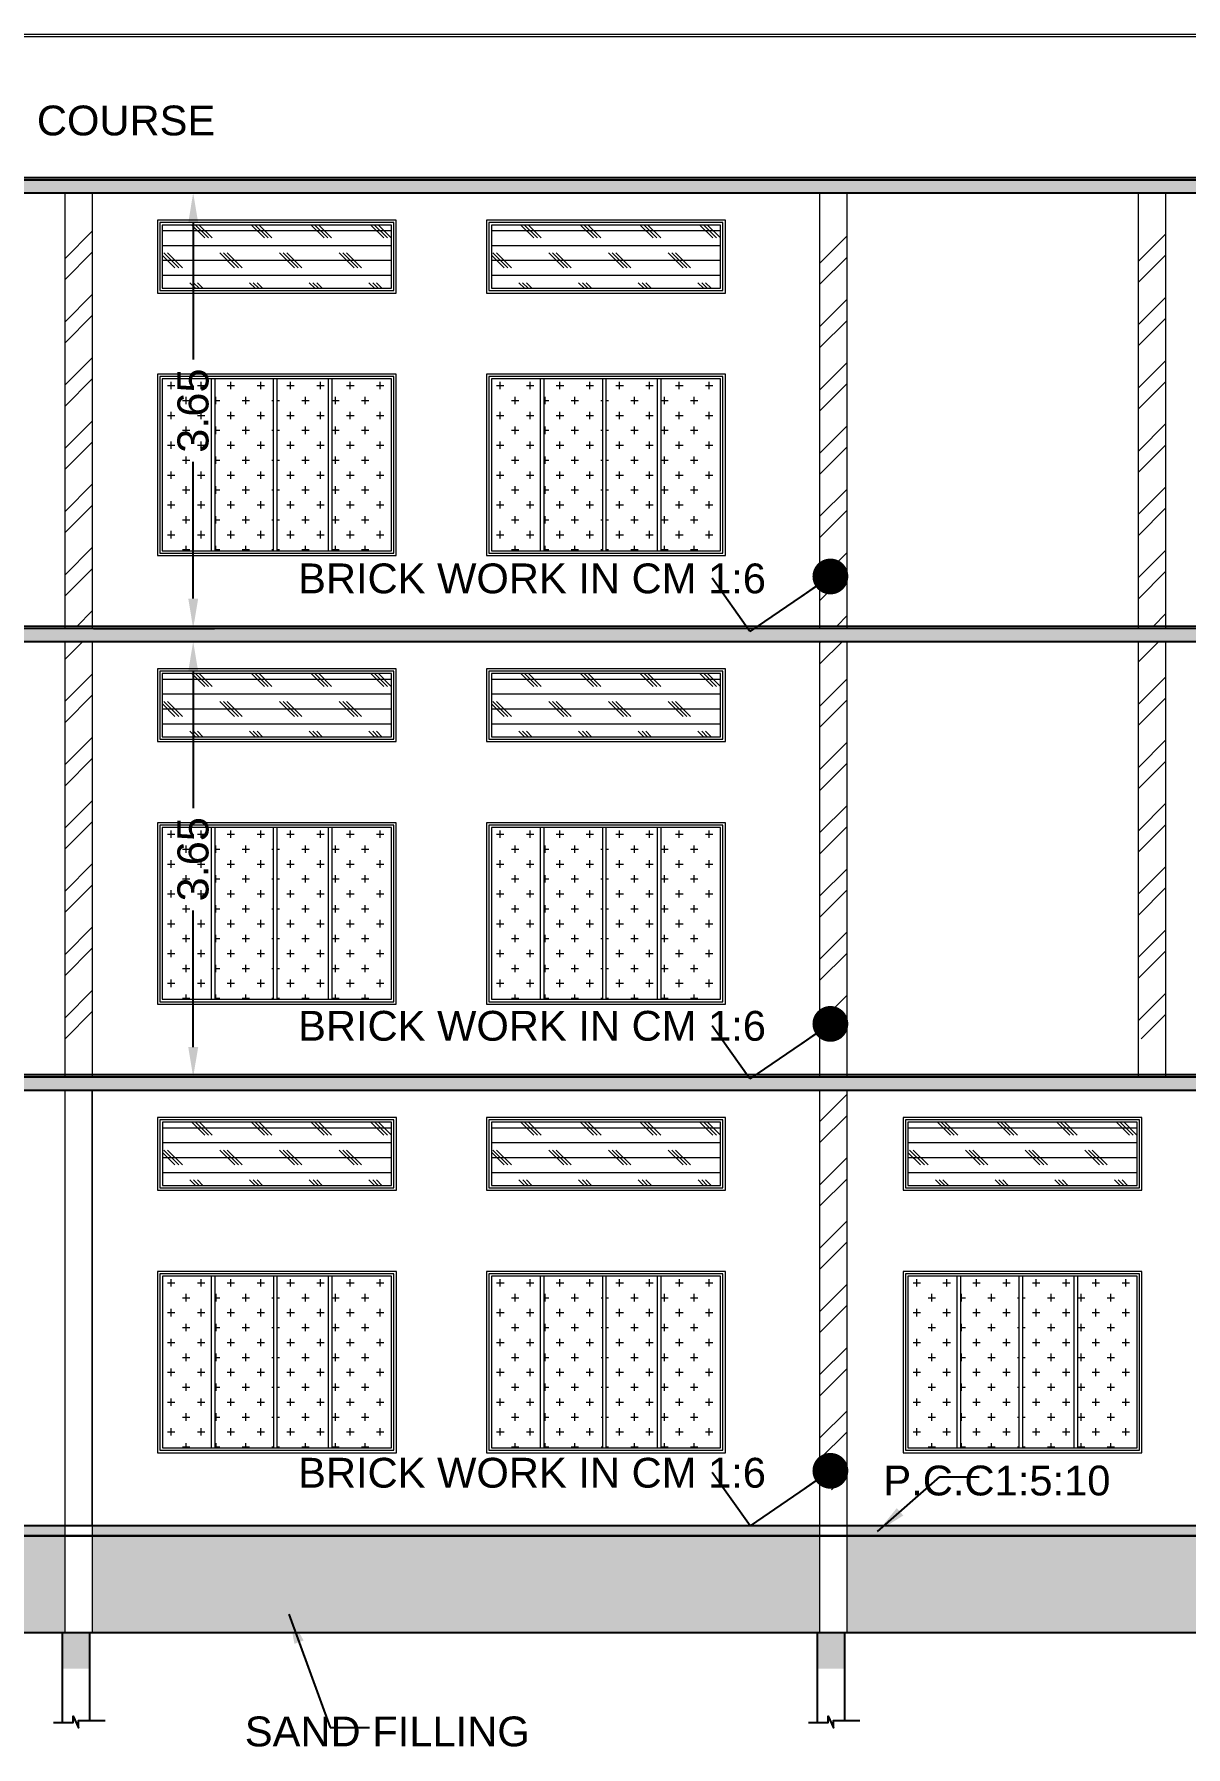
# Model space of a CAD drawing. Header units: metres. Extents: x -278 to 15491, y -352 to 277.
# Drawn here: x 15424.08 to 15433.72, y -300.75 to -286.4 of the extents above; entities that cross this region are included whole.
import ezdxf

# ---------------------------------------------------------------- set-up
doc = ezdxf.new("R2010")
doc.units = ezdxf.units.M
doc.header["$MEASUREMENT"] = 0
doc.layers.add('PASSAGE', color=2, linetype='Continuous')
doc.styles.get("Standard").update_dxf_attribs({"font": 'arial.ttf'})
doc.styles.add('style1', font='arialbd.ttf', dxfattribs={"height": 9})
doc.dimstyles.get("Standard").update_dxf_attribs({"dimtxt": 0.26, "dimasz": 0.25, "dimexe": 0.18, "dimexo": 0.0625, "dimgap": 0.09, "dimtad": 0, "dimzin": 0, "dimdsep": 46, "dimtxsty": 'Standard', "dimcen": 0.09, "dimadec": 0, "dimazin": 0, "dimtfac": 1, "dimtofl": 0, "dimtmove": 0, "dimatfit": 3, "dimfxl": 0, "dimtolj": 1, "dimtzin": 0, "dimarcsym": 0})
doc.dimstyles.new('Standard$0', dxfattribs={"dimtxt": 0.5, "dimasz": 0.5, "dimexe": 0, "dimexo": 1, "dimgap": 0, "dimtad": 0, "dimdec": 4, "dimzin": 0, "dimdsep": 46, "dimlunit": 4, "dimtxsty": 'Standard', "dimcen": 0.09, "dimadec": 0, "dimazin": 0, "dimtfac": 1, "dimtdec": 4, "dimtofl": 0, "dimtmove": 0, "dimatfit": 3, "dimfxl": 0, "dimtolj": 1, "dimtzin": 0, "dimarcsym": 0})
doc.dimstyles.new('STANDARD$7', dxfattribs={"dimtxt": 200, "dimasz": 100, "dimexe": 200, "dimexo": 200, "dimgap": 100, "dimtad": 1, "dimzin": 12, "dimdsep": 46, "dimtxsty": 'style1', "dimblk": 'OBLIQUE', "dimblk1": 'DOT', "dimblk2": 'DOT', "dimsah": 1, "dimcen": 200, "dimse1": 1, "dimse2": 1, "dimclrd": 6, "dimclre": 3, "dimclrt": 6, "dimadec": 0, "dimazin": 0, "dimtfac": 1, "dimtix": 1, "dimtmove": 2, "dimatfit": 3, "dimldrblk": 'DOT', "dimfxl": 0, "dimtolj": 1, "dimtzin": 12, "dimarcsym": 0})
pattern_1 = [(0, (-107.30705, -48.11411), (0.125, 0.125), [0.0625, -0.1875]), (90, (-107.2758, -48.14536), (-0.125, 0.125), [0.0625, -0.1875])]
pattern_2 = [(0, (-104.55065, -48.11411), (0.125, 0.125), [0.0625, -0.1875]), (90, (-104.5194, -48.14536), (-0.125, 0.125), [0.0625, -0.1875])]
pattern_3 = [(0, (-101.06087, -48.11411), (0.125, 0.125), [0.0625, -0.1875]), (90, (-101.02962, -48.14536), (-0.125, 0.125), [0.0625, -0.1875])]
pattern_4 = [(0, (-107.30723, -44.3541), (0.125, 0.125), [0.0625, -0.1875]), (90, (-107.27598, -44.38536), (-0.125, 0.125), [0.0625, -0.1875])]
pattern_5 = [(0, (-104.55083, -44.3541), (0.125, 0.125), [0.0625, -0.1875]), (90, (-104.51958, -44.38536), (-0.125, 0.125), [0.0625, -0.1875])]
pattern_6 = [(0, (-107.30723, -40.5941), (0.125, 0.125), [0.0625, -0.1875]), (90, (-107.27598, -40.62535), (-0.125, 0.125), [0.0625, -0.1875])]
pattern_7 = [(0, (-104.55083, -40.5941), (0.125, 0.125), [0.0625, -0.1875]), (90, (-104.51958, -40.62535), (-0.125, 0.125), [0.0625, -0.1875])]
pattern_8 = [(45, (-119.6457, -47.8141), (-0.265165043, 0.265165043), []), (45, (-119.46892, -47.8141), (-0.265165043, 0.265165043), [])]

# ---------------------------------------------------------------- blocks, each defined once
blk = doc.blocks.new('_Dot')
at = {"color": 0, "linetype": 'ByBlock', "lineweight": -2}
blk.add_line((-0.5, 0), (-1, 0), dxfattribs=at)
at = {"color": 0, "linetype": 'ByBlock', "const_width": 0.5}
blk.add_lwpolyline([(-0.25, 0, 1), (0.25, 0, 1)], format="xyb", close=True, dxfattribs=at)
blk = doc.blocks.new('_Oblique')
at = {"color": 0, "linetype": 'ByBlock', "lineweight": -2}
blk.add_line((-0.5, -0.5), (0.5, 0.5), dxfattribs=at)
blk = doc.blocks.new('*D291')
at = {"layer": 'Defpoints', "color": 0, "linetype": 'Continuous', "lineweight": 0}
for p in [(15424.509, -291.489), (15425.408, -291.489), (15424.509, -295.139)]:
    blk.add_point(p, dxfattribs=at)
at = {"layer": 'PASSAGE', "color": 0, "linetype": 'Continuous', "lineweight": -2}
for p, q in [((15424.572, -291.489), (15425.588, -291.489)), ((15425.408, -291.739), (15425.408, -292.886)), ((15425.408, -294.889), (15425.408, -293.743)), ((15424.572, -295.139), (15425.588, -295.139))]:
    blk.add_line(p, q, dxfattribs=at)
at = {"layer": 'PASSAGE', "color": 0, "linetype": 'Continuous', "lineweight": 0}
for points in [[(15425.367, -291.739), (15425.45, -291.739), (15425.408, -291.489)], [(15425.367, -294.889), (15425.45, -294.889), (15425.408, -295.139)]]:
    blk.add_solid(points, dxfattribs=at)
at = {"layer": 'PASSAGE', "color": 0, "linetype": 'Continuous', "insert": (15425.408, -293.314), "char_height": 0.26, "attachment_point": 5, "rotation": 90}
blk.add_mtext('\\A1;3.65', dxfattribs=at)
blk = doc.blocks.new('*D292')
at = {"layer": 'Defpoints', "color": 0, "linetype": 'Continuous', "lineweight": 0}
for p in [(15424.509, -287.729), (15425.408, -287.729), (15424.509, -291.379)]:
    blk.add_point(p, dxfattribs=at)
at = {"layer": 'PASSAGE', "color": 0, "linetype": 'Continuous', "lineweight": -2}
for p, q in [((15424.572, -287.729), (15425.588, -287.729)), ((15425.408, -287.979), (15425.408, -289.126)), ((15425.408, -291.129), (15425.408, -289.983)), ((15424.572, -291.379), (15425.588, -291.379))]:
    blk.add_line(p, q, dxfattribs=at)
at = {"layer": 'PASSAGE', "color": 0, "linetype": 'Continuous', "lineweight": 0}
for points in [[(15425.367, -287.979), (15425.45, -287.979), (15425.408, -287.729)], [(15425.367, -291.129), (15425.45, -291.129), (15425.408, -291.379)]]:
    blk.add_solid(points, dxfattribs=at)
at = {"layer": 'PASSAGE', "color": 0, "linetype": 'Continuous', "insert": (15425.408, -289.554), "char_height": 0.26, "attachment_point": 5, "rotation": 90}
blk.add_mtext('\\A1;3.65', dxfattribs=at)

msp = doc.modelspace()

# ---------------------------------------------------------------- hatches: boundary and pattern name
at = {"lineweight": 0, "ltscale": 10}
h = msp.add_hatch(dxfattribs=at)
h.set_pattern_fill('ANSI32', color=1)
h.set_pattern_definition(pattern_8)
h.paths.add_polyline_path([(15411.902, -287.019), (15411.672, -287.019), (15411.672, -288.219), (15411.902, -288.219)])
h.paths.add_polyline_path([(15411.902, -288.559), (15411.672, -288.559), (15411.672, -291.679), (15411.902, -291.679)])
h.paths.add_polyline_path([(15411.902, -292.019), (15411.672, -292.019), (15411.672, -295.139), (15411.902, -295.139)])
h.paths.add_polyline_path([(15411.902, -295.478), (15411.672, -295.478), (15411.672, -298.598), (15411.687, -298.598), (15411.902, -298.598)])
h.paths.add_polyline_path([(15418.239, -288.329), (15418.011, -288.329), (15418.011, -291.659), (15418.239, -291.659)])
h.paths.add_polyline_path([(15415.774, -298.417), (15417.628, -298.417), (15417.628, -297.946), (15415.774, -297.946)], flags=9)
h.paths.add_polyline_path([(15419.29, -296.472), (15422.812, -296.472), (15422.812, -296.001), (15419.29, -296.001)], flags=9)
h.paths.add_polyline_path([(15419.311, -293.053), (15422.834, -293.053), (15422.834, -292.582), (15419.311, -292.582)], flags=9)
h.paths.add_polyline_path([(15419.984, -298.517), (15422.222, -298.517), (15422.222, -298.162), (15419.984, -298.162)], flags=9)
h.paths.add_polyline_path([(15420.268, -294.977), (15422.016, -294.977), (15422.016, -294.622), (15420.268, -294.622)], flags=9)
h.paths.add_polyline_path([(15433.837, -298.417), (15435.692, -298.417), (15435.692, -297.946), (15433.837, -297.946)], flags=9)
h.paths.add_polyline_path([(15426.228, -298.344), (15429.931, -298.344), (15429.931, -297.989), (15426.228, -297.989)], flags=9)
h = msp.add_hatch(dxfattribs=at)
h.set_pattern_fill('ANSI32', color=1)
h.set_pattern_definition(pattern_8)
h.paths.add_polyline_path([(15430.887, -295.249), (15430.659, -295.249), (15430.659, -298.598), (15430.887, -298.598)])
h.paths.add_polyline_path([(15433.998, -295.249), (15433.888, -295.249), (15433.888, -298.598), (15433.998, -298.598)])
h.paths.add_polyline_path([(15441.698, -295.479), (15441.468, -295.479), (15441.468, -298.598), (15441.698, -298.598)])
h.paths.add_polyline_path([(15441.698, -292.019), (15441.468, -292.019), (15441.468, -295.139), (15441.698, -295.139)])
h.paths.add_polyline_path([(15441.698, -288.559), (15441.468, -288.559), (15441.468, -291.678), (15441.698, -291.678)])
h.paths.add_polyline_path([(15441.698, -287.019), (15441.468, -287.019), (15441.468, -288.219), (15441.698, -288.219)])
h.paths.add_polyline_path([(15433.837, -298.417), (15435.692, -298.417), (15435.692, -297.946), (15433.837, -297.946)], flags=9)
at = {"lineweight": -2, "ltscale": 10}
h = msp.add_hatch(dxfattribs=at)
h.set_pattern_fill('AR-CONC', color=256, scale=0.03)
h.set_pattern_definition([(50, (-119.6457, -47.2141), (0.2151780548, -0.0188256405), [0.0225, -0.2475]), (355, (-119.6457, -47.2141), (-0.0416254, 0.22565764), [0.018, -0.198]), (100.4514445, (-119.62777, -47.21568), (0.173552654, 0.2068319973), [0.0191220576, -0.2103426336]), (46.1842, (-119.6457, -47.1541), (0.320172399, -0.0496557842), [0.03375, -0.37125]), (96.6356355, (-119.61902, -47.15825), (0.280398584, 0.29223558), [0.0286831026, -0.315514128]), (351.184164, (-119.6457, -47.1541), (0.2803985835, 0.29223558), [0.027, -0.297]), (21, (-119.6157, -47.1691), (0.1790721156, -0.1207856672), [0.0225, -0.2475]), (326, (-119.6157, -47.1691), (0.0729945996, 0.2175450135), [0.018, -0.198]), (71.4514447, (-119.60078, -47.17917), (0.252066713, 0.0967593458), [0.019122057, -0.2103426336]), (37.5, (-119.6457, -47.21411), (0.0036479566, 0.09986815615), [0, -0.1956, 0, -0.201, 0, -0.19875]), (7.5, (-119.6457, -47.21411), (0.0789208612, 0.1183235136), [0, -0.1146, 0, -0.1911, 0, -0.07575]), (327.5, (-119.7126, -47.21411), (0.16014673085, -0.0067664615), [0, -0.075, 0, -0.234, 0, -0.3105]), (317.5, (-119.7426, -47.21411), (0.1749558508, 0.0300314947), [0, -0.0975, 0, -0.1554, 0, -0.2205])])
h.paths.add_polyline_path([(15441.698, -287.619), (15411.672, -287.619), (15411.672, -287.959), (15411.902, -287.958), (15411.902, -287.729), (15438.814, -287.729), (15441.468, -287.729), (15441.468, -287.959), (15441.698, -287.959)])
at = {"lineweight": 0, "ltscale": 10}
h = msp.add_hatch(dxfattribs=at)
h.set_pattern_fill('ANSI32', color=1)
h.set_pattern_definition([(45, (-119.6457, -47.5141), (-0.265165043, 0.265165043), []), (45, (-119.46892, -47.5141), (-0.265165043, 0.265165043), [])])
h.paths.add_polyline_path([(15424.563, -288.029), (15424.335, -288.029), (15424.335, -291.359), (15424.563, -291.359)])
h.paths.add_polyline_path([(15424.563, -291.489), (15424.335, -291.489), (15424.335, -294.819), (15424.563, -294.819)])
h.paths.add_polyline_path([(15430.887, -288.029), (15430.659, -288.029), (15430.659, -291.359), (15430.887, -291.359)])
h.paths.add_polyline_path([(15433.557, -288.029), (15433.327, -288.029), (15433.327, -291.359), (15433.557, -291.359)])
h.paths.add_polyline_path([(15430.887, -291.489), (15430.659, -291.489), (15430.659, -294.819), (15430.887, -294.819)])
h.paths.add_polyline_path([(15433.557, -291.489), (15433.327, -291.489), (15433.327, -294.819), (15433.557, -294.819)])
h = msp.add_hatch(dxfattribs=at)
h.set_pattern_fill('CORK', color=1)
h.set_pattern_definition([(0, (-107.30723, -40.2941), (0, 0.125), []), (135, (-107.24473, -40.3566), (-0.2499999996, -0.2499999996), [0.176776696, -0.176776696]), (135, (-107.21348, -40.3566), (-0.2499999996, -0.2499999996), [0.176776696, -0.176776696]), (135, (-107.18223, -40.3566), (-0.2499999996, -0.2499999996), [0.176776696, -0.176776696])])
h.paths.add_polyline_path([(15427.069, -287.998), (15425.149, -287.998), (15425.149, -288.528), (15427.069, -288.528)])
h = msp.add_hatch(dxfattribs=at)
h.set_pattern_fill('CORK', color=1)
h.set_pattern_definition([(0, (-104.55083, -40.2941), (0, 0.125), []), (135, (-104.48833, -40.3566), (-0.2499999996, -0.2499999996), [0.176776696, -0.176776696]), (135, (-104.4571, -40.3566), (-0.2499999996, -0.2499999996), [0.176776696, -0.176776696]), (135, (-104.42583, -40.3566), (-0.2499999996, -0.2499999996), [0.176776696, -0.176776696])])
h.paths.add_polyline_path([(15429.826, -287.998), (15427.906, -287.998), (15427.906, -288.528), (15429.826, -288.528)])
h = msp.add_hatch(dxfattribs=at)
h.set_pattern_fill('CROSS', color=1, scale=0.5)
h.set_pattern_definition(pattern_6)
h.paths.add_polyline_path([(15425.559, -289.288), (15425.149, -289.288), (15425.149, -290.728), (15425.559, -290.728)])
h.paths.add_polyline_path([(15426.079, -289.288), (15425.589, -289.288), (15425.589, -290.728), (15426.079, -290.728)])
h.paths.add_polyline_path([(15426.539, -289.288), (15426.109, -289.288), (15426.109, -290.728), (15426.539, -290.728)])
h = msp.add_hatch(dxfattribs=at)
h.set_pattern_fill('CROSS', color=1, scale=0.5)
h.set_pattern_definition(pattern_6)
h.paths.add_polyline_path([(15427.069, -289.288), (15426.569, -289.288), (15426.569, -290.728), (15427.069, -290.728)])
h = msp.add_hatch(dxfattribs=at)
h.set_pattern_fill('CROSS', color=1, scale=0.5)
h.set_pattern_definition(pattern_7)
h.paths.add_polyline_path([(15428.315, -289.288), (15427.906, -289.288), (15427.906, -290.728), (15428.315, -290.728)])
h.paths.add_polyline_path([(15428.836, -289.288), (15428.345, -289.288), (15428.345, -290.728), (15428.836, -290.728)])
h.paths.add_polyline_path([(15429.295, -289.288), (15428.866, -289.288), (15428.866, -290.728), (15429.295, -290.728)])
h = msp.add_hatch(dxfattribs=at)
h.set_pattern_fill('CROSS', color=1, scale=0.5)
h.set_pattern_definition(pattern_7)
h.paths.add_polyline_path([(15429.826, -289.288), (15429.325, -289.288), (15429.325, -290.728), (15429.826, -290.728)])
at = {"lineweight": -2, "ltscale": 10}
h = msp.add_hatch(dxfattribs=at)
h.set_pattern_fill('AR-CONC', color=256, scale=0.03)
h.set_pattern_definition([(50, (-119.6457, -47.5141), (0.2151780548, -0.0188256405), [0.0225, -0.2475]), (355, (-119.6457, -47.5141), (-0.0416254, 0.22565764), [0.018, -0.198]), (100.4514445, (-119.62777, -47.51568), (0.173552654, 0.2068319973), [0.0191220576, -0.2103426336]), (46.1842, (-119.6457, -47.4541), (0.320172399, -0.0496557842), [0.03375, -0.37125]), (96.6356355, (-119.61902, -47.45825), (0.280398584, 0.29223558), [0.0286831026, -0.315514128]), (351.184164, (-119.6457, -47.4541), (0.2803985835, 0.29223558), [0.027, -0.297]), (21, (-119.6157, -47.4691), (0.1790721156, -0.1207856672), [0.0225, -0.2475]), (326, (-119.6157, -47.4691), (0.0729945996, 0.2175450135), [0.018, -0.198]), (71.4514447, (-119.60078, -47.47917), (0.252066713, 0.0967593458), [0.019122057, -0.2103426336]), (37.5, (-119.6457, -47.51411), (0.0036479566, 0.09986815615), [0, -0.1956, 0, -0.201, 0, -0.19875]), (7.5, (-119.6457, -47.51411), (0.0789208612, 0.1183235136), [0, -0.1146, 0, -0.1911, 0, -0.07575]), (327.5, (-119.7126, -47.51411), (0.16014673085, -0.0067664615), [0, -0.075, 0, -0.234, 0, -0.3105]), (317.5, (-119.7426, -47.51411), (0.1749558508, 0.0300314947), [0, -0.0975, 0, -0.1554, 0, -0.2205])])
h.paths.add_polyline_path([(15441.698, -291.378), (15411.672, -291.379), (15411.672, -291.489), (15411.672, -291.719), (15411.902, -291.718), (15411.902, -291.489), (15438.814, -291.489), (15441.468, -291.489), (15441.468, -291.719), (15441.698, -291.719)])
at = {"lineweight": 0, "ltscale": 10}
h = msp.add_hatch(dxfattribs=at)
h.set_pattern_fill('CORK', color=1)
h.set_pattern_definition([(0, (-107.30723, -44.0541), (0, 0.125), []), (135, (-107.24473, -44.1166), (-0.2499999996, -0.2499999996), [0.176776696, -0.176776696]), (135, (-107.21348, -44.1166), (-0.2499999996, -0.2499999996), [0.176776696, -0.176776696]), (135, (-107.18223, -44.1166), (-0.2499999996, -0.2499999996), [0.176776696, -0.176776696])])
h.paths.add_polyline_path([(15427.069, -291.758), (15425.149, -291.758), (15425.149, -292.288), (15427.069, -292.288)])
h = msp.add_hatch(dxfattribs=at)
h.set_pattern_fill('CORK', color=1)
h.set_pattern_definition([(0, (-104.55083, -44.0541), (0, 0.125), []), (135, (-104.48833, -44.1166), (-0.2499999996, -0.2499999996), [0.176776696, -0.176776696]), (135, (-104.4571, -44.1166), (-0.2499999996, -0.2499999996), [0.176776696, -0.176776696]), (135, (-104.42583, -44.1166), (-0.2499999996, -0.2499999996), [0.176776696, -0.176776696])])
h.paths.add_polyline_path([(15429.826, -291.758), (15427.906, -291.758), (15427.906, -292.288), (15429.826, -292.288)])
h = msp.add_hatch(dxfattribs=at)
h.set_pattern_fill('CROSS', color=1, scale=0.5)
h.set_pattern_definition(pattern_4)
h.paths.add_polyline_path([(15425.559, -293.048), (15425.149, -293.048), (15425.149, -294.488), (15425.559, -294.488)])
h.paths.add_polyline_path([(15426.079, -293.048), (15425.589, -293.048), (15425.589, -294.488), (15426.079, -294.488)])
h.paths.add_polyline_path([(15426.539, -293.048), (15426.109, -293.048), (15426.109, -294.488), (15426.539, -294.488)])
h = msp.add_hatch(dxfattribs=at)
h.set_pattern_fill('CROSS', color=1, scale=0.5)
h.set_pattern_definition(pattern_4)
h.paths.add_polyline_path([(15427.069, -293.048), (15426.569, -293.048), (15426.569, -294.488), (15427.069, -294.488)])
h = msp.add_hatch(dxfattribs=at)
h.set_pattern_fill('CROSS', color=1, scale=0.5)
h.set_pattern_definition(pattern_5)
h.paths.add_polyline_path([(15428.315, -293.048), (15427.906, -293.048), (15427.906, -294.488), (15428.315, -294.488)])
h.paths.add_polyline_path([(15428.836, -293.048), (15428.345, -293.048), (15428.345, -294.488), (15428.836, -294.488)])
h.paths.add_polyline_path([(15429.295, -293.048), (15428.866, -293.048), (15428.866, -294.488), (15429.295, -294.488)])
h = msp.add_hatch(dxfattribs=at)
h.set_pattern_fill('CROSS', color=1, scale=0.5)
h.set_pattern_definition(pattern_5)
h.paths.add_polyline_path([(15429.826, -293.048), (15429.325, -293.048), (15429.325, -294.488), (15429.826, -294.488)])
at = {"lineweight": -2, "ltscale": 10}
h = msp.add_hatch(dxfattribs=at)
h.set_pattern_fill('AR-CONC', color=256, scale=0.03)
h.set_pattern_definition([(50, (-119.6457, -47.8141), (0.2151780548, -0.0188256405), [0.0225, -0.2475]), (355, (-119.6457, -47.8141), (-0.0416254, 0.22565764), [0.018, -0.198]), (100.4514445, (-119.62777, -47.81568), (0.173552654, 0.2068319973), [0.0191220576, -0.2103426336]), (46.1842, (-119.6457, -47.7541), (0.320172399, -0.0496557842), [0.03375, -0.37125]), (96.6356355, (-119.61902, -47.75825), (0.280398584, 0.29223558), [0.0286831026, -0.315514128]), (351.184164, (-119.6457, -47.7541), (0.2803985835, 0.29223558), [0.027, -0.297]), (21, (-119.6157, -47.7691), (0.1790721156, -0.1207856672), [0.0225, -0.2475]), (326, (-119.6157, -47.7691), (0.0729945996, 0.2175450135), [0.018, -0.198]), (71.4514447, (-119.60078, -47.77917), (0.252066713, 0.0967593458), [0.019122057, -0.2103426336]), (37.5, (-119.6457, -47.81411), (0.0036479566, 0.09986815615), [0, -0.1956, 0, -0.201, 0, -0.19875]), (7.5, (-119.6457, -47.81411), (0.0789208612, 0.1183235136), [0, -0.1146, 0, -0.1911, 0, -0.07575]), (327.5, (-119.7126, -47.81411), (0.16014673085, -0.0067664615), [0, -0.075, 0, -0.234, 0, -0.3105]), (317.5, (-119.7426, -47.81411), (0.1749558508, 0.0300314947), [0, -0.0975, 0, -0.1554, 0, -0.2205])])
h.paths.add_polyline_path([(15441.698, -295.139), (15411.672, -295.139), (15411.672, -295.478), (15411.902, -295.478), (15411.902, -295.249), (15441.468, -295.249), (15441.468, -295.479), (15441.698, -295.479)])
at = {"lineweight": 0, "ltscale": 10}
h = msp.add_hatch(dxfattribs=at)
h.set_pattern_fill('CORK', color=1)
h.set_pattern_definition([(0, (-107.30705, -47.81411), (0, 0.125), []), (135, (-107.24455, -47.8766), (-0.2499999996, -0.2499999996), [0.176776696, -0.176776696]), (135, (-107.2133, -47.8766), (-0.2499999996, -0.2499999996), [0.176776696, -0.176776696]), (135, (-107.18205, -47.8766), (-0.2499999996, -0.2499999996), [0.176776696, -0.176776696])])
h.paths.add_polyline_path([(15427.07, -295.518), (15425.15, -295.518), (15425.15, -296.048), (15427.07, -296.048)])
h = msp.add_hatch(dxfattribs=at)
h.set_pattern_fill('CORK', color=1)
h.set_pattern_definition([(0, (-104.55065, -47.81411), (0, 0.125), []), (135, (-104.48815, -47.8766), (-0.2499999996, -0.2499999996), [0.176776696, -0.176776696]), (135, (-104.4569, -47.8766), (-0.2499999996, -0.2499999996), [0.176776696, -0.176776696]), (135, (-104.42565, -47.8766), (-0.2499999996, -0.2499999996), [0.176776696, -0.176776696])])
h.paths.add_polyline_path([(15429.826, -295.518), (15427.906, -295.518), (15427.906, -296.048), (15429.826, -296.048)])
h = msp.add_hatch(dxfattribs=at)
h.set_pattern_fill('CORK', color=1)
h.set_pattern_definition([(0, (-101.06087, -47.81411), (0, 0.125), []), (135, (-100.99837, -47.8766), (-0.2499999996, -0.2499999996), [0.176776696, -0.176776696]), (135, (-100.96712, -47.8766), (-0.2499999996, -0.2499999996), [0.176776696, -0.176776696]), (135, (-100.93587, -47.8766), (-0.2499999996, -0.2499999996), [0.176776696, -0.176776696])])
h.paths.add_polyline_path([(15433.316, -295.518), (15431.396, -295.518), (15431.396, -296.048), (15433.316, -296.048)])
h = msp.add_hatch(dxfattribs=at)
h.set_pattern_fill('ANSI32', color=1)
h.set_pattern_definition([(45, (-119.6457, -48.1141), (-0.265165043, 0.265165043), []), (45, (-119.46892, -48.1141), (-0.265165043, 0.265165043), [])])
h.paths.add_polyline_path([(15418.239, -295.549), (15418.011, -295.549), (15418.011, -298.898), (15418.239, -298.898)])
h.paths.add_polyline_path([(15433.837, -298.717), (15435.692, -298.717), (15435.692, -298.246), (15433.837, -298.246)], flags=9)
h.paths.add_polyline_path([(15415.774, -298.717), (15417.628, -298.717), (15417.628, -298.246), (15415.774, -298.246)], flags=9)
h.paths.add_polyline_path([(15426.228, -298.644), (15429.931, -298.644), (15429.931, -298.289), (15426.228, -298.289)], flags=9)
h.paths.add_polyline_path([(15419.29, -296.772), (15422.812, -296.772), (15422.812, -296.301), (15419.29, -296.301)], flags=9)
h.paths.add_polyline_path([(15419.984, -298.817), (15422.222, -298.817), (15422.222, -298.462), (15419.984, -298.462)], flags=9)
h = msp.add_hatch(dxfattribs=at)
h.set_pattern_fill('CROSS', color=1, scale=0.5)
h.set_pattern_definition(pattern_1)
h.paths.add_polyline_path([(15425.559, -296.808), (15425.15, -296.808), (15425.15, -298.248), (15425.559, -298.248)])
h.paths.add_polyline_path([(15426.08, -296.808), (15425.589, -296.808), (15425.589, -298.248), (15426.08, -298.248)])
h.paths.add_polyline_path([(15426.539, -296.808), (15426.11, -296.808), (15426.11, -298.248), (15426.539, -298.248)])
h = msp.add_hatch(dxfattribs=at)
h.set_pattern_fill('CROSS', color=1, scale=0.5)
h.set_pattern_definition(pattern_1)
h.paths.add_polyline_path([(15427.07, -296.808), (15426.569, -296.808), (15426.569, -298.248), (15427.07, -298.248)])
h = msp.add_hatch(dxfattribs=at)
h.set_pattern_fill('CROSS', color=1, scale=0.5)
h.set_pattern_definition(pattern_2)
h.paths.add_polyline_path([(15428.315, -296.808), (15427.906, -296.808), (15427.906, -298.248), (15428.315, -298.248)])
h.paths.add_polyline_path([(15428.836, -296.808), (15428.345, -296.808), (15428.345, -298.248), (15428.836, -298.248)])
h.paths.add_polyline_path([(15429.295, -296.808), (15428.866, -296.808), (15428.866, -298.248), (15429.295, -298.248)])
h = msp.add_hatch(dxfattribs=at)
h.set_pattern_fill('CROSS', color=1, scale=0.5)
h.set_pattern_definition(pattern_2)
h.paths.add_polyline_path([(15429.826, -296.808), (15429.325, -296.808), (15429.325, -298.248), (15429.826, -298.248)])
h = msp.add_hatch(dxfattribs=at)
h.set_pattern_fill('CROSS', color=1, scale=0.5)
h.set_pattern_definition(pattern_3)
h.paths.add_polyline_path([(15431.805, -296.808), (15431.396, -296.808), (15431.396, -298.248), (15431.805, -298.248)])
h.paths.add_polyline_path([(15432.326, -296.808), (15431.835, -296.808), (15431.835, -298.248), (15432.326, -298.248)])
h.paths.add_polyline_path([(15432.785, -296.808), (15432.356, -296.808), (15432.356, -298.248), (15432.785, -298.248)])
h = msp.add_hatch(dxfattribs=at)
h.set_pattern_fill('CROSS', color=1, scale=0.5)
h.set_pattern_definition(pattern_3)
h.paths.add_polyline_path([(15433.316, -296.808), (15432.815, -296.808), (15432.815, -298.248), (15433.316, -298.248)])
h = msp.add_hatch(dxfattribs=at)
h.set_pattern_fill('AR-CONC', color=1)
h.set_pattern_definition([(50, (-119.6457, -48.114), (7.1726018, -0.6275213), [0.75, -8.25]), (355, (-119.646, -48.114), (-1.3875133, 7.5219213), [0.6, -6.6]), (100.451444, (-119.048, -48.1664), (5.7850885, 6.8944), [0.637402, -7.011421]), (46.1842, (-119.646, -46.114), (10.6724133, -1.655193), [1.125, -12.375]), (96.635635, (-118.756, -46.252), (9.3466195, 9.741186), [0.9561034, -10.5171376]), (351.18416, (-119.646, -46.114), (9.3466195, 9.741186), [0.9, -9.9]), (21, (-118.6457, -46.614), (5.9690705, -4.026189), [0.75, -8.25]), (326, (-118.646, -46.614), (2.4331533, 7.2515005), [0.6, -6.6]), (71.451445, (-118.148, -46.9496), (8.4022238, 3.2253115), [0.637402, -7.011421]), (37.5, (-119.6457, -48.114), (0.12159855, 3.32893854), [0, -6.52, 0, -6.7, 0, -6.625]), (7.5, (-119.6457, -48.114), (2.6306954, 3.9441171), [0, -3.82, 0, -6.37, 0, -2.525]), (327.5, (-121.8757, -48.114), (5.33822436, -0.2255487), [0, -2.5, 0, -7.8, 0, -10.35]), (317.5, (-122.8757, -48.114), (5.8318617, 1.0010498), [0, -3.25, 0, -5.18, 0, -7.35])])
h.paths.add_polyline_path([(15424.335, -298.898), (15418.239, -298.898), (15418.239, -298.985), (15424.335, -298.985)])
h.paths.add_polyline_path([(15430.659, -298.898), (15424.563, -298.898), (15424.563, -298.985), (15430.659, -298.985)])
h.paths.add_polyline_path([(15418.011, -298.898), (15411.902, -298.898), (15411.902, -298.985), (15418.011, -298.985)])
h.paths.add_polyline_path([(15441.707, -298.898), (15441.698, -298.898), (15430.887, -298.898), (15430.887, -298.985), (15441.477, -298.985), (15441.477, -299.798), (15441.707, -299.798), (15441.707, -299.775)])
at = {"lineweight": -2, "ltscale": 10}
h = msp.add_hatch(dxfattribs=at)
h.set_pattern_fill('AR-CONC', color=256, scale=0.03)
h.set_pattern_definition([(50, (-119.6457, -48.1141), (0.2151780548, -0.0188256405), [0.0225, -0.2475]), (355, (-119.6457, -48.1141), (-0.0416254, 0.22565764), [0.018, -0.198]), (100.4514445, (-119.62777, -48.11568), (0.173552654, 0.2068319973), [0.0191220576, -0.2103426336]), (46.1842, (-119.6457, -48.0541), (0.320172399, -0.0496557842), [0.03375, -0.37125]), (96.6356355, (-119.61902, -48.05825), (0.280398584, 0.29223558), [0.0286831026, -0.315514128]), (351.184164, (-119.6457, -48.0541), (0.2803985835, 0.29223558), [0.027, -0.297]), (21, (-119.6157, -48.0691), (0.1790721156, -0.1207856672), [0.0225, -0.2475]), (326, (-119.6157, -48.0691), (0.0729945996, 0.2175450135), [0.018, -0.198]), (71.4514447, (-119.60078, -48.07917), (0.252066713, 0.0967593458), [0.019122057, -0.2103426336]), (37.5, (-119.6457, -48.11411), (0.0036479566, 0.09986815615), [0, -0.1956, 0, -0.201, 0, -0.19875]), (7.5, (-119.6457, -48.11411), (0.0789208612, 0.1183235136), [0, -0.1146, 0, -0.1911, 0, -0.07575]), (327.5, (-119.7126, -48.11411), (0.16014673085, -0.0067664615), [0, -0.075, 0, -0.234, 0, -0.3105]), (317.5, (-119.7426, -48.11411), (0.1749558508, 0.0300314947), [0, -0.0975, 0, -0.1554, 0, -0.2205])])
h.paths.add_polyline_path([(15430.659, -298.898), (15424.563, -298.898), (15424.563, -298.985), (15430.659, -298.985)])
h.paths.add_polyline_path([(15441.707, -298.898), (15441.698, -298.898), (15430.887, -298.898), (15430.887, -298.985), (15441.477, -298.985), (15441.477, -299.798), (15441.707, -299.798), (15441.707, -299.775)])
h.paths.add_polyline_path([(15424.335, -298.898), (15418.239, -298.898), (15418.239, -298.985), (15424.335, -298.985)])
h.paths.add_polyline_path([(15418.011, -298.898), (15411.902, -298.898), (15411.902, -298.985), (15418.011, -298.985)])
h = msp.add_hatch(dxfattribs=at)
h.set_pattern_fill('AR-SAND', color=256, scale=0.05)
h.set_pattern_definition([(37.5, (-119.6457, -48.11411), (-0.0031496679, 0.09634118845), [0, -0.076, 0, -0.085, 0, -0.08125]), (7.5, (-119.6457, -48.11411), (0.0884888353, 0.1411073033), [0, -0.041, 0, -0.0685, 0, -0.02625]), (327.5, (-119.7072, -48.11411), (0.1557070931, 0.00028295268), [0, -0.025, 0, -0.09, 0, -0.1175]), (317.5, (-119.7072, -48.11411), (0.1503063302, 0.0438837782), [0, -0.0125, 0, -0.059, 0, -0.0675])])
h.paths.add_polyline_path([(15418.011, -298.985), (15411.902, -298.985), (15411.902, -299.798), (15418.011, -299.798)])
h.paths.add_polyline_path([(15424.335, -298.985), (15418.239, -298.985), (15418.239, -299.798), (15424.335, -299.798)])
h.paths.add_polyline_path([(15430.659, -298.985), (15424.563, -298.985), (15424.563, -299.798), (15430.659, -299.798)])
h.paths.add_polyline_path([(15441.477, -298.985), (15430.887, -298.985), (15430.887, -299.798), (15441.477, -299.798)])
at = {"lineweight": -2}
h = msp.add_hatch(color=256, dxfattribs=at)
h.dxf.hatch_style = 1
h.paths.add_polyline_path([(15424.313, -299.798), (15424.543, -299.798), (15424.543, -300.097), (15424.313, -300.098)])
h = msp.add_hatch(color=256, dxfattribs=at)
h.dxf.hatch_style = 1
h.paths.add_polyline_path([(15430.637, -299.798), (15430.867, -299.798), (15430.867, -300.097), (15430.637, -300.098)])

# ---------------------------------------------------------------- linework, layer by layer
at = {"lineweight": 0, "ltscale": 10}
for p, q in [((15411.672, -286.399), (15441.698, -286.399)), ((15415.336, -286.419), (15441.698, -286.419)), ((15424.335, -291.379), (15424.335, -287.729)), ((15424.563, -287.729), (15424.563, -291.379)), ((15430.659, -291.379), (15430.659, -287.729)), ((15430.887, -291.379), (15430.887, -287.729)), ((15433.327, -291.379), (15433.327, -287.729)), ((15433.557, -291.379), (15433.557, -287.729)), ((15425.559, -289.288), (15425.559, -290.728)), ((15425.589, -289.288), (15425.589, -290.728)), ((15426.079, -289.288), (15426.079, -290.728)), ((15426.109, -289.288), (15426.109, -290.728)), ((15426.539, -289.288), (15426.539, -290.728)), ((15426.569, -289.288), (15426.569, -290.728)), ((15428.315, -289.288), (15428.315, -290.728)), ((15428.345, -289.288), (15428.345, -290.728)), ((15428.836, -289.288), (15428.836, -290.728)), ((15428.866, -289.288), (15428.866, -290.728)), ((15429.295, -289.288), (15429.295, -290.728)), ((15429.325, -289.288), (15429.325, -290.728)), ((15424.335, -295.139), (15424.335, -291.489)), ((15424.563, -291.489), (15424.563, -295.139)), ((15430.659, -295.139), (15430.659, -291.489)), ((15430.887, -295.139), (15430.887, -291.489)), ((15433.327, -295.139), (15433.327, -291.489)), ((15433.557, -295.139), (15433.557, -291.489)), ((15425.559, -293.048), (15425.559, -294.488)), ((15425.589, -293.048), (15425.589, -294.488)), ((15426.079, -293.048), (15426.079, -294.488)), ((15426.109, -293.048), (15426.109, -294.488)), ((15426.539, -293.048), (15426.539, -294.488)), ((15426.569, -293.048), (15426.569, -294.488)), ((15428.315, -293.048), (15428.315, -294.488)), ((15428.345, -293.048), (15428.345, -294.488)), ((15428.836, -293.048), (15428.836, -294.488)), ((15428.866, -293.048), (15428.866, -294.488)), ((15429.295, -293.048), (15429.295, -294.488)), ((15429.325, -293.048), (15429.325, -294.488)), ((15424.335, -299.798), (15424.335, -295.249)), ((15424.335, -296.038), (15424.335, -295.249)), ((15424.563, -295.249), (15424.563, -299.798)), ((15430.659, -299.798), (15430.659, -295.249)), ((15430.659, -296.038), (15430.659, -295.249)), ((15430.887, -299.798), (15430.887, -295.249)), ((15425.559, -296.808), (15425.559, -298.248)), ((15425.589, -296.808), (15425.589, -298.248)), ((15426.08, -296.808), (15426.08, -298.248)), ((15426.11, -296.808), (15426.11, -298.248)), ((15426.539, -296.808), (15426.539, -298.248)), ((15426.569, -296.808), (15426.569, -298.248)), ((15428.315, -296.808), (15428.315, -298.248)), ((15428.345, -296.808), (15428.345, -298.248)), ((15428.836, -296.808), (15428.836, -298.248)), ((15428.866, -296.808), (15428.866, -298.248)), ((15429.295, -296.808), (15429.295, -298.248)), ((15429.325, -296.808), (15429.325, -298.248)), ((15431.805, -296.808), (15431.805, -298.248)), ((15431.835, -296.808), (15431.835, -298.248)), ((15432.326, -296.808), (15432.326, -298.248)), ((15432.356, -296.808), (15432.356, -298.248)), ((15432.785, -296.808), (15432.785, -298.248)), ((15432.815, -296.808), (15432.815, -298.248)), ((15411.672, -299.798), (15442.866, -299.798))]:
    msp.add_line(p, q, dxfattribs=at)
at = {"lineweight": -2}
for p, q in [((15411.672, -287.619), (15441.698, -287.619)), ((15411.902, -287.599), (15441.468, -287.599)), ((15411.902, -287.729), (15441.468, -287.729)), ((15411.902, -291.359), (15441.468, -291.359)), ((15411.672, -291.379), (15441.698, -291.378)), ((15411.902, -291.489), (15441.468, -291.489)), ((15411.672, -295.139), (15441.694, -295.139)), ((15411.902, -295.119), (15441.468, -295.119)), ((15411.902, -295.249), (15441.468, -295.249)), ((15411.687, -298.898), (15441.707, -298.898)), ((15441.477, -298.985), (15411.902, -298.985)), ((15424.313, -300.55), (15424.313, -299.798)), ((15424.543, -300.532), (15424.543, -299.798)), ((15430.637, -300.55), (15430.637, -299.798)), ((15430.867, -300.532), (15430.867, -299.798))]:
    msp.add_line(p, q, dxfattribs=at)
msp.add_line((15411.687, -298.898), (15442.695, -298.898))
at = {"lineweight": 0, "ltscale": 10}
for points in [[(15424.335, -287.729), (15424.563, -287.729)], [(15424.563, -291.359), (15424.335, -291.359)], [(15424.563, -291.489), (15424.335, -291.489)], [(15424.335, -295.119), (15424.563, -295.119)], [(15424.335, -298.898), (15424.563, -298.898), (15424.563, -295.249), (15424.335, -295.249)], [(15430.659, -298.898), (15430.887, -298.898), (15430.887, -295.249), (15430.659, -295.249)]]:
    msp.add_lwpolyline(points, dxfattribs=at)
for points in [[(15425.109, -288.568), (15427.109, -288.568), (15427.109, -287.958), (15425.109, -287.958)], [(15425.129, -288.548), (15427.089, -288.548), (15427.089, -287.978), (15425.129, -287.978)], [(15425.149, -288.528), (15427.069, -288.528), (15427.069, -287.998), (15425.149, -287.998)], [(15427.866, -288.568), (15429.866, -288.568), (15429.866, -287.958), (15427.866, -287.958)], [(15427.886, -288.548), (15429.846, -288.548), (15429.846, -287.978), (15427.886, -287.978)], [(15427.906, -288.528), (15429.826, -288.528), (15429.826, -287.998), (15427.906, -287.998)], [(15425.109, -290.768), (15427.109, -290.768), (15427.109, -289.248), (15425.109, -289.248)], [(15425.129, -290.748), (15427.089, -290.748), (15427.089, -289.268), (15425.129, -289.268)], [(15425.149, -290.728), (15427.069, -290.728), (15427.069, -289.288), (15425.149, -289.288)], [(15427.866, -290.768), (15429.866, -290.768), (15429.866, -289.248), (15427.866, -289.248)], [(15427.886, -290.748), (15429.846, -290.748), (15429.846, -289.268), (15427.886, -289.268)], [(15427.906, -290.728), (15429.826, -290.728), (15429.826, -289.288), (15427.906, -289.288)], [(15425.109, -292.328), (15427.109, -292.328), (15427.109, -291.718), (15425.109, -291.718)], [(15425.129, -292.308), (15427.089, -292.308), (15427.089, -291.738), (15425.129, -291.738)], [(15425.149, -292.288), (15427.069, -292.288), (15427.069, -291.758), (15425.149, -291.758)], [(15427.866, -292.328), (15429.866, -292.328), (15429.866, -291.718), (15427.866, -291.718)], [(15427.886, -292.308), (15429.846, -292.308), (15429.846, -291.738), (15427.886, -291.738)], [(15427.906, -292.288), (15429.826, -292.288), (15429.826, -291.758), (15427.906, -291.758)], [(15425.109, -294.528), (15427.109, -294.528), (15427.109, -293.008), (15425.109, -293.008)], [(15425.129, -294.508), (15427.089, -294.508), (15427.089, -293.028), (15425.129, -293.028)], [(15425.149, -294.488), (15427.069, -294.488), (15427.069, -293.048), (15425.149, -293.048)], [(15427.866, -294.528), (15429.866, -294.528), (15429.866, -293.008), (15427.866, -293.008)], [(15427.886, -294.508), (15429.846, -294.508), (15429.846, -293.028), (15427.886, -293.028)], [(15427.906, -294.488), (15429.826, -294.488), (15429.826, -293.048), (15427.906, -293.048)], [(15425.11, -296.088), (15427.11, -296.088), (15427.11, -295.478), (15425.11, -295.478)], [(15425.13, -296.068), (15427.09, -296.068), (15427.09, -295.498), (15425.13, -295.498)], [(15425.15, -296.048), (15427.07, -296.048), (15427.07, -295.518), (15425.15, -295.518)], [(15427.866, -296.088), (15429.866, -296.088), (15429.866, -295.478), (15427.866, -295.478)], [(15427.886, -296.068), (15429.846, -296.068), (15429.846, -295.498), (15427.886, -295.498)], [(15427.906, -296.048), (15429.826, -296.048), (15429.826, -295.518), (15427.906, -295.518)], [(15431.356, -296.088), (15433.356, -296.088), (15433.356, -295.478), (15431.356, -295.478)], [(15431.376, -296.068), (15433.336, -296.068), (15433.336, -295.498), (15431.376, -295.498)], [(15431.396, -296.048), (15433.316, -296.048), (15433.316, -295.518), (15431.396, -295.518)], [(15425.11, -298.288), (15427.11, -298.288), (15427.11, -296.768), (15425.11, -296.768)], [(15425.13, -298.268), (15427.09, -298.268), (15427.09, -296.788), (15425.13, -296.788)], [(15425.15, -298.248), (15427.07, -298.248), (15427.07, -296.808), (15425.15, -296.808)], [(15427.866, -298.288), (15429.866, -298.288), (15429.866, -296.768), (15427.866, -296.768)], [(15427.886, -298.268), (15429.846, -298.268), (15429.846, -296.788), (15427.886, -296.788)], [(15427.906, -298.248), (15429.826, -298.248), (15429.826, -296.808), (15427.906, -296.808)], [(15431.356, -298.288), (15433.356, -298.288), (15433.356, -296.768), (15431.356, -296.768)], [(15431.376, -298.268), (15433.336, -298.268), (15433.336, -296.788), (15431.376, -296.788)], [(15431.396, -298.248), (15433.316, -298.248), (15433.316, -296.808), (15431.396, -296.808)]]:
    msp.add_lwpolyline(points, close=True, dxfattribs=at)
at = {"lineweight": -2, "ltscale": 10}
msp.add_lwpolyline([(15411.902, -298.985), (15441.477, -298.985), (15441.477, -299.798), (15411.902, -299.798)], dxfattribs=at)
at = {"lineweight": -2}
for points in [[(15424.239, -300.55), (15424.403, -300.55), (15424.403, -300.496), (15424.447, -300.593), (15424.447, -300.532), (15424.67, -300.532)], [(15430.563, -300.55), (15430.727, -300.55), (15430.727, -300.496), (15430.771, -300.593), (15430.771, -300.532), (15430.994, -300.532)]]:
    msp.add_lwpolyline(points, dxfattribs=at)

# ---------------------------------------------------------------- texts
for s, p in [('WEATHERING COURSE', (15421.635, -287.247)), ('BRICK WORK IN CM 1:6', (15426.287, -291.085)), ('BRICK WORK IN CM 1:6', (15426.287, -294.835)), ('BRICK WORK IN CM 1:6', (15426.287, -298.581))]:
    msp.add_text(s, height=0.25).set_placement(p)
at = {"char_height": 0.25, "attachment_point": 5}
for s, insert in [('\\A1;P.C.C1:5:10', (15432.141, -298.523)), ('\\A1;SAND FILLING', (15427.034, -300.626))]:
    msp.add_mtext(s, dxfattribs=dict(at, insert=insert))

# ---------------------------------------------------------------- dimensions: what is measured, and where the dimension line sits
at = {"layer": 'PASSAGE', "color": 1, "linetype": 'Continuous'}
for base, p1, p2, picture, middle in [((15425.408, -287.729), (15424.509, -291.379), (15424.509, -287.729), '*D292', (15425.408, -289.554)), ((15425.408, -291.489), (15424.509, -295.139), (15424.509, -291.489), '*D291', (15425.408, -293.314))]:
    dim = msp.add_linear_dim(base=base, p1=p1, p2=p2, angle=90, dimstyle='Standard$0', override={"dimtxt": 0.26, "dimasz": 0.25, "dimexe": 0.18, "dimexo": 0.0625, "dimgap": 0.09, "dimdec": 2, "dimlunit": 2, "dimtdec": 2, "dimfxlon": 0}, dxfattribs=at)
    dim.commit()
    dim.dimension.update_dxf_attribs({"geometry": picture, "text_midpoint": middle})

# ---------------------------------------------------------------- leaders
at = {"lineweight": -2}
for points in [[(15430.746, -290.944), (15430.072, -291.405), (15429.755, -290.959)], [(15430.746, -294.694), (15430.072, -295.155), (15429.755, -294.709)], [(15430.746, -298.44), (15430.073, -298.901), (15429.755, -298.455)]]:
    msp.add_leader(points, dimstyle='STANDARD$7', override={"dimasz": 0.3, "dimgap": 100, "dimtad": 0}, dxfattribs=at)
at = {"linetype": 'ByBlock', "ltscale": 0.5}
for points in [[(15431.142, -298.949), (15431.663, -298.489), (15431.992, -298.489)], [(15426.209, -299.641), (15426.556, -300.591), (15426.885, -300.591)]]:
    msp.add_leader(points, dimstyle='Standard', dxfattribs=at)

doc.saveas('drawing.dxf')
